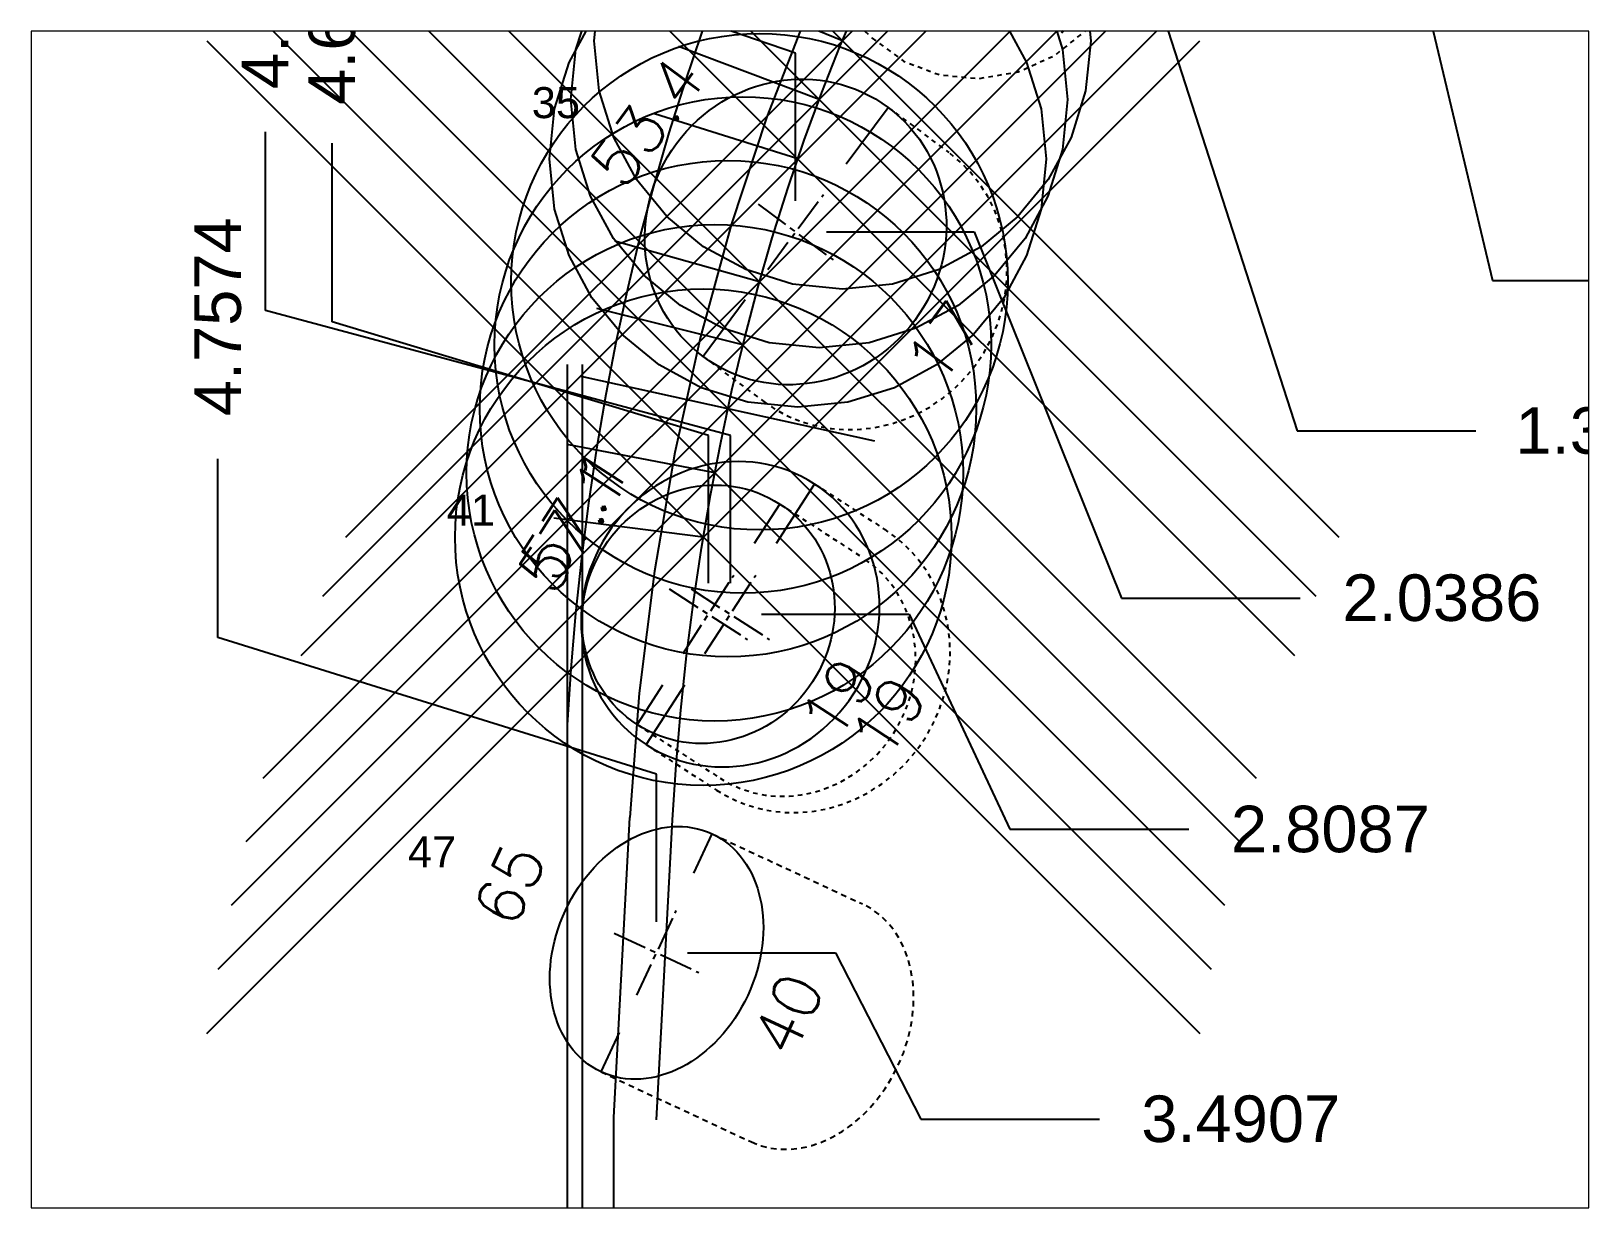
# Paper-space layout 'Layout2' of a CAD drawing. Header units: inches. Extents: x 0 to 10.4, y 0.1 to 8.
# The model-space entities are those that its viewports show. They can reach past a viewport. Long polylines and large blocks are cut down to what shows.
import ezdxf
from ezdxf.enums import TextEntityAlignment as Align

# ---------------------------------------------------------------- set-up
doc = ezdxf.new("R2010")
doc.units = ezdxf.units.IN
doc.header["$MEASUREMENT"] = 0
doc.header["$PDMODE"] = 35
doc.linetypes.add('CENTER2', pattern=[1.125, 0.75, -0.125, 0.125, -0.125])
doc.linetypes.add('HIDDEN2', pattern=[0.1875, 0.125, -0.0625])
doc.layers.get('Defpoints').update_dxf_attribs({"color": 10})
doc.layers.add('Blade_1', color=30, linetype='Continuous', true_color=0xff7f00)
doc.layers.add('CLine', color=5, linetype='CENTER2')
doc.styles.add('RomanS', font='romans')
doc.styles.get("Standard").update_dxf_attribs({"font": 'arial.ttf'})
doc.dimstyles.get("Standard").update_dxf_attribs({"dimtxt": 0.09375, "dimasz": 0.18, "dimexe": 0.18, "dimexo": 0.0625, "dimgap": 0.09, "dimtad": 0, "dimtih": 1, "dimtoh": 1, "dimdec": 4, "dimzin": 0, "dimdsep": 46, "dimtxsty": 'Standard', "dimcen": 0.09, "dimadec": 4, "dimazin": 0, "dimtfac": 1, "dimtdec": 4, "dimtofl": 0, "dimtmove": 0, "dimatfit": 3, "dimfxl": 1, "dimtolj": 1, "dimtzin": 0, "dimarcsym": 0})

# ---------------------------------------------------------------- blocks, each defined once
blk = doc.blocks.new('CMark')
at = {"layer": 'CLine'}
for p, q in [((0, 0.09400000077063808), (0, -0.09400000077063453)), ((-0.09400000077063808, 0), (0.09400000077063453, 0))]:
    blk.add_line(p, q, dxfattribs=at)
blk = doc.blocks.new('1613@16')
for p, q in [((-0.1704805832052265, 1.188697754575482e-15), (-0.3125, -6.068692421711381e-16)), ((0.1707499999999965, -6.242535149017196e-15), (0.3125, -8.034695879804019e-15))]:
    blk.add_line(p, q)
at = {"color": 8, "linetype": 'HIDDEN2', "ltscale": 0.5}
blk.add_line((-0.3125, -3.33066907387547e-15), (-0.3125, -0.1433300000000017), dxfattribs=at)
at = {"color": 8, "linetype": 'HIDDEN2', "ltscale": 0.5, "flags": 128}
blk.add_lwpolyline([(0.3125, -4.111294638065033e-15), (0.3125, -0.1433300000000017)], dxfattribs=at)
at = {"extrusion": (0, 0, -1)}
blk.add_ellipse((0, -3.713913318816395e-15), major_axis=(-0.3125, 4.387893807675384e-15), ratio=0.9612479999999997, start_param=-3.141592653589793, end_param=3.141592653589793, dxfattribs=at)
at = {"color": 8, "linetype": 'HIDDEN2', "ltscale": 0.5}
blk.add_ellipse((-1.77635683940025e-15, -0.1433300000000018), major_axis=(0.3125, 0), ratio=0.9537169507482413, start_param=3.141592653589778, end_param=6.283185307179572, dxfattribs=at)
blk.add_blockref('CMark', (0, -1.77635683940025e-15))
at = {"style": 'RomanS'}
blk.add_text('16', height=0.094, dxfattribs=at).set_placement((-3.126551604367261e-12, -0.3643518207152785), align=Align.MIDDLE_CENTER)
blk.add_attdef('ANG', text='', height=0.094, dxfattribs=at).set_placement((5.756464916443042e-15, 0.2975051544969685), align=Align.BOTTOM_CENTER)
blk = doc.blocks.new('1613@17')
for p, q in [((-0.1704805832052265, 1.188697754575482e-15), (-0.3125, -6.068692421711381e-16)), ((0.1707499999999965, -6.242535149017196e-15), (0.3125, -8.034695879804019e-15))]:
    blk.add_line(p, q)
at = {"color": 8, "linetype": 'HIDDEN2', "ltscale": 0.5}
blk.add_line((-0.3125, -3.413935800722356e-15), (-0.3125000000000001, -0.1520299999999993), dxfattribs=at)
at = {"color": 8, "linetype": 'HIDDEN2', "ltscale": 0.5, "flags": 128}
blk.add_lwpolyline([(0.3125, -3.996802888650564e-15), (0.3124999999999999, -0.1520300000000081)], dxfattribs=at)
blk.add_ellipse((0, -3.713913318816395e-15), major_axis=(-0.3125, 4.387893807675384e-15), ratio=0.9563200000000001, start_param=3.141592653589793, end_param=9.42477796076938)
at = {"color": 8, "linetype": 'HIDDEN2', "ltscale": 0.5}
blk.add_ellipse((-2.792745793115582e-17, -0.1520300000000037), major_axis=(-0.3125, 4.387893807675384e-15), ratio=0.9563200000000001, start_param=0, end_param=3.141592653589793, dxfattribs=at)
blk.add_blockref('CMark', (0, -1.77635683940025e-15))
at = {"style": 'RomanS'}
blk.add_text('17', height=0.094, dxfattribs=at).set_placement((0.0006414113769066532, -0.3733228219779523), align=Align.MIDDLE_CENTER)
blk.add_attdef('ANG', text='', height=0.094, dxfattribs=at).set_placement((5.756464916443042e-15, 0.2975051544969685), align=Align.BOTTOM_CENTER)
blk = doc.blocks.new('1613@19')
for p, q in [((-0.1704805832052265, 1.188697754575482e-15), (-0.3125, -6.068692421711381e-16)), ((0.1707499999999965, -6.242535149017196e-15), (0.3125, -8.034695879804019e-15))]:
    blk.add_line(p, q)
at = {"color": 8, "linetype": 'HIDDEN2', "ltscale": 0.5}
blk.add_line((-0.3125, -3.33066907387547e-15), (-0.3125000000000001, -0.1692954399999991), dxfattribs=at)
at = {"color": 8, "linetype": 'HIDDEN2', "ltscale": 0.5, "flags": 128}
blk.add_lwpolyline([(0.3125, -4.111294638065033e-15), (0.3124999999999999, -0.1692954400000082)], dxfattribs=at)
at = {"extrusion": (0, 0, -1)}
blk.add_ellipse((0, -3.713913318816395e-15), major_axis=(-0.3125, 4.387893807675384e-15), ratio=0.9455185756799999, start_param=3.141592653589793, end_param=9.42477796076938, dxfattribs=at)
at = {"color": 8, "linetype": 'HIDDEN2', "ltscale": 0.5}
blk.add_ellipse((-3.109906780593642e-17, -0.1692954400000037), major_axis=(0.3125, 0), ratio=0.9455185756799999, start_param=3.141592653589778, end_param=6.283185307179571, dxfattribs=at)
blk.add_blockref('CMark', (0, -1.77635683940025e-15))
at = {"style": 'RomanS'}
blk.add_text('19', height=0.094, dxfattribs=at).set_placement((1.286897443716775e-15, -0.3793124568255365), align=Align.MIDDLE_CENTER)
blk.add_attdef('ANG', text='', height=0.094, dxfattribs=at).set_placement((5.756464916443042e-15, 0.2975051544969685), align=Align.BOTTOM_CENTER)
blk = doc.blocks.new('1313@40')
for p, q in [((-0.2645, -1.751545495249525e-15), (-0.1768759687267663, -1.751545495249525e-15)), ((0.1768759687267663, -1.800642968063926e-15), (0.2645, -1.800642968063926e-15))]:
    blk.add_line(p, q)
at = {"color": 8, "linetype": 'HIDDEN2'}
for p, q in [((-0.2645, -1.751545495249525e-15), (-0.2645, -0.3342000000000018)), ((0.2645, -1.77635683940025e-15), (0.2644999999999999, -0.3342000000000018))]:
    blk.add_line(p, q, dxfattribs=at)
blk.add_ellipse((0, -1.77635683940025e-15), major_axis=(0.2645, 0), ratio=0.7659735349716448)
blk.add_ellipse((-5.551115123125783e-17, -0.3342000000000018), major_axis=(-0.2645, 0), ratio=0.7659735349716448, start_param=0, end_param=3.141592653589793, dxfattribs=at)
blk.add_blockref('CMark', (0, -1.77635683940025e-15))
at = {"style": 'RomanS'}
blk.add_text('40', height=0.094, dxfattribs=at).set_placement((-3.26492953863637e-15, -0.2915637193009915), align=Align.MIDDLE_CENTER)
blk.add_attdef('ANG', text='', height=0.094, dxfattribs=at).set_placement((5.756464916443042e-15, 0.251140714835156), align=Align.BOTTOM_CENTER)
blk = doc.blocks.new('*D208')
at = {"layer": 'Blade_1', "color": 0, "lineweight": -2, "transparency": 16777216}
for p, q in [((182.4731771165384, -6.417192406690263), (182.4731771165384, -6.057192406690262)), ((183.2541931822739, -6.684466564373772), (182.4731771165384, -6.417192406690263)), ((183.2541931822739, -6.981966564373772), (183.2541931822739, -6.684466564373772))]:
    blk.add_line(p, q, dxfattribs=at)
at = {"layer": 'Defpoints', "color": 0, "transparency": 16777216}
for p in [(187.7316961130563, -5.005838251028777), (182.4731771165384, -6.057192406690262), (183.2541931822739, -7.044466564373772)]:
    blk.add_point(p, dxfattribs=at)
at = {"layer": 'Blade_1', "color": 0, "transparency": 16777216, "insert": (182.4731771165384, -5.770355776403739), "char_height": 0.09375, "attachment_point": 5, "rotation": 90}
blk.add_mtext('\\A1;4.4775', dxfattribs=at)
blk = doc.blocks.new('*D209')
at = {"layer": 'Blade_1', "color": 0, "lineweight": -2, "transparency": 16777216}
for p, q in [((182.1862390283789, -7.202955899665782), (182.1862390283789, -6.842955899665782)), ((183.1227745080734, -7.454541506402968), (182.1862390283789, -7.202955899665782)), ((183.1227745080734, -7.752041506402969), (183.1227745080734, -7.454541506402968))]:
    blk.add_line(p, q, dxfattribs=at)
at = {"layer": 'Defpoints', "color": 0, "transparency": 16777216}
for p in [(187.7316961130563, -5.005838251028777), (182.1862390283789, -6.842955899665782), (183.1227745080734, -7.814541506402969)]:
    blk.add_point(p, dxfattribs=at)
at = {"layer": 'Blade_1', "color": 0, "transparency": 16777216, "insert": (182.1862390283789, -6.5563750674693), "char_height": 0.09375, "attachment_point": 5, "rotation": 90}
blk.add_mtext('\\A1;4.6089', dxfattribs=at)
blk = doc.blocks.new('*D210')
at = {"layer": 'Blade_1', "color": 0, "lineweight": -2, "transparency": 16777216}
for p, q in [((182.0908592676033, -7.861534533252226), (182.0908592676033, -7.501534533252226)), ((182.9742585623077, -8.136548459371305), (182.0908592676033, -7.861534533252226)), ((182.9742585623077, -8.434048459371304), (182.9742585623077, -8.136548459371305))]:
    blk.add_line(p, q, dxfattribs=at)
at = {"layer": 'Defpoints', "color": 0, "transparency": 16777216}
for p in [(187.7316961130563, -5.005838251028777), (182.0908592676033, -7.501534533252226), (182.9742585623077, -8.496548459371304)]:
    blk.add_point(p, dxfattribs=at)
at = {"layer": 'Blade_1', "color": 0, "transparency": 16777216, "insert": (182.0908592676033, -7.21524147390704), "char_height": 0.09375, "attachment_point": 5, "rotation": 90}
blk.add_mtext('\\A1;4.7574', dxfattribs=at)
blk = doc.blocks.new('*D215')
at = {"layer": 'Blade_1', "color": 0, "lineweight": -2, "transparency": 16777216}
for p, q in [((184.6415564520639, -5.23513791525302), (184.9390564520639, -5.23513791525302)), ((184.9390564520639, -5.23513791525302), (185.1741731961991, -6.861365180326771)), ((185.1741731961991, -6.861365180326771), (185.5341731961991, -6.861365180326771))]:
    blk.add_line(p, q, dxfattribs=at)
at = {"layer": 'Defpoints', "color": 0, "transparency": 16777216}
for p in [(187.7316961130563, -5.005838251028777), (184.5790564520639, -5.23513791525302), (185.5341731961991, -6.861365180326771)]:
    blk.add_point(p, dxfattribs=at)
at = {"layer": 'Blade_1', "color": 0, "transparency": 16777216, "insert": (185.8187715931977, -6.861365180326771), "char_height": 0.09375, "attachment_point": 5}
blk.add_mtext('\\A1;0.2293', dxfattribs=at)
blk = doc.blocks.new('*D216')
at = {"layer": 'Blade_1', "color": 0, "lineweight": -2, "transparency": 16777216}
for p, q in [((184.0153710762453, -5.693114844403715), (184.3128710762453, -5.693114844403715)), ((184.3128710762453, -5.693114844403715), (184.6575007880323, -7.141994988617057)), ((184.6575007880323, -7.141994988617057), (185.0175007880323, -7.141994988617057))]:
    blk.add_line(p, q, dxfattribs=at)
at = {"layer": 'Defpoints', "color": 0, "transparency": 16777216}
for p in [(187.7316961130563, -5.005838251028777), (183.9528710762453, -5.693114844403715), (185.0175007880323, -7.141994988617057)]:
    blk.add_point(p, dxfattribs=at)
at = {"layer": 'Blade_1', "color": 0, "transparency": 16777216, "insert": (185.3020991850309, -7.141994988617057), "char_height": 0.09375, "attachment_point": 5}
blk.add_mtext('\\A1;0.6873', dxfattribs=at)
blk = doc.blocks.new('*D217')
at = {"layer": 'Blade_1', "color": 0, "lineweight": -2, "transparency": 16777216}
for p, q in [((183.5861378148521, -6.330201842776857), (183.9043802701669, -6.330201842776857)), ((183.9043802701669, -6.330201842776857), (184.2643802701668, -7.445075110140039)), ((184.2643802701668, -7.445075110140039), (184.6243802701669, -7.445075110140039))]:
    blk.add_line(p, q, dxfattribs=at)
at = {"layer": 'Defpoints', "color": 0, "transparency": 16777216}
for p in [(187.7316961130563, -5.005838251028777), (183.5236378148521, -6.330201842776857), (184.6243802701669, -7.445075110140039)]:
    blk.add_point(p, dxfattribs=at)
at = {"layer": 'Blade_1', "color": 0, "transparency": 16777216, "insert": (184.9043743015447, -7.445075110140039), "char_height": 0.09375, "attachment_point": 5}
blk.add_mtext('\\A1;1.3244', dxfattribs=at)
blk = doc.blocks.new('*D218')
at = {"layer": 'Blade_1', "color": 0, "lineweight": -2, "transparency": 16777216}
for p, q in [((183.3166931822739, -7.044466564373772), (183.6141931822739, -7.044466564373772)), ((183.6141931822739, -7.044466564373772), (183.9105721219537, -7.781830850325662)), ((183.9105721219537, -7.781830850325662), (184.2705721219538, -7.781830850325662))]:
    blk.add_line(p, q, dxfattribs=at)
at = {"layer": 'Defpoints', "color": 0, "transparency": 16777216}
for p in [(187.7316961130563, -5.005838251028777), (183.2541931822739, -7.044466564373772), (184.2705721219538, -7.781830850325662)]:
    blk.add_point(p, dxfattribs=at)
at = {"layer": 'Blade_1', "color": 0, "transparency": 16777216, "insert": (184.5559379132225, -7.781830850325662), "char_height": 0.09375, "attachment_point": 5}
blk.add_mtext('\\A1;2.0386', dxfattribs=at)
blk = doc.blocks.new('*D219')
at = {"layer": 'Blade_1', "color": 0, "lineweight": -2, "transparency": 16777216}
for p, q in [((183.1852745080734, -7.814541506402969), (183.4827745080734, -7.814541506402969)), ((183.4827745080734, -7.814541506402969), (183.6859319168494, -8.247676412446879)), ((183.6859319168494, -8.247676412446879), (184.0459319168494, -8.247676412446879))]:
    blk.add_line(p, q, dxfattribs=at)
at = {"layer": 'Defpoints', "color": 0, "transparency": 16777216}
for p in [(187.7316961130563, -5.005838251028777), (183.1227745080734, -7.814541506402969), (184.0459319168494, -8.247676412446879)]:
    blk.add_point(p, dxfattribs=at)
at = {"layer": 'Blade_1', "color": 0, "transparency": 16777216, "insert": (184.3313296828794, -8.247676412446879), "char_height": 0.09375, "attachment_point": 5}
blk.add_mtext('\\A1;2.8087', dxfattribs=at)
blk = doc.blocks.new('*D220')
at = {"layer": 'Blade_1', "color": 0, "lineweight": -2, "transparency": 16777216}
for p, q in [((183.0367585623077, -8.496548459371304), (183.3342585623078, -8.496548459371304)), ((183.3342585623078, -8.496548459371304), (183.5062194984733, -8.831386342260146)), ((183.5062194984733, -8.831386342260146), (183.8662194984734, -8.831386342260146))]:
    blk.add_line(p, q, dxfattribs=at)
at = {"layer": 'Defpoints', "color": 0, "transparency": 16777216}
for p in [(187.7316961130563, -5.005838251028777), (182.9742585623077, -8.496548459371304), (183.8662194984734, -8.831386342260146)]:
    blk.add_point(p, dxfattribs=at)
at = {"layer": 'Blade_1', "color": 0, "transparency": 16777216, "insert": (184.1507859207107, -8.831386342260146), "char_height": 0.09375, "attachment_point": 5}
blk.add_mtext('\\A1;3.4907', dxfattribs=at)
blk = doc.blocks.new('1313@19')
for p, q in [((-0.1704805832052265, 1.188697754575482e-15), (-0.2645000000000036, 0)), ((0.1707499999999965, -6.242535149017196e-15), (0.2644999999999965, -7.42782663763279e-15))]:
    blk.add_line(p, q)
at = {"color": 8, "linetype": 'HIDDEN2', "ltscale": 0.5}
blk.add_line((-0.2644999999999965, 8.993014319519535e-29), (-0.2644999999999965, -0.1989953848298591), dxfattribs=at)
at = {"color": 8, "linetype": 'HIDDEN2', "ltscale": 0.5, "flags": 128}
blk.add_lwpolyline([(0.2644999999999965, -7.42782663763279e-15), (0.2644999999999965, -0.1989953848298602)], dxfattribs=at)
blk.add_ellipse((0, -3.713913318816395e-15), major_axis=(0.2644999999999965, -3.713913318816395e-15), ratio=0.9455185952201995)
at = {"color": 8, "linetype": 'HIDDEN2', "ltscale": 0.5}
blk.add_ellipse((0, -0.1989953848298597), major_axis=(0.2644999999999965, -3.713913318816395e-15), ratio=0.9238795325112817, start_param=3.141592653589793, end_param=6.283185307179586, dxfattribs=at)
blk.add_blockref('CMark', (0, -1.77635683940025e-15))
at = {"style": 'RomanS'}
blk.add_text('19', height=0.094, dxfattribs=at).set_placement((-3.53852319701827e-15, -0.3110486981978802), align=Align.MIDDLE_CENTER)
blk.add_attdef('ANG', text='', height=0.094, dxfattribs=at).set_placement((5.756464916443042e-15, 0.251140714835156), align=Align.BOTTOM_CENTER)
blk = doc.blocks.new('*D427')
at = {"color": 0, "lineweight": -2, "transparency": 16777216}
for p, q in [((182.3206936832411, -7.225627300295415), (182.3206936832411, -6.865627300295415)), ((183.0786018835048, -7.454541506402967), (182.3206936832411, -7.225627300295415)), ((183.0786018835048, -7.752041506402968), (183.0786018835048, -7.454541506402967))]:
    blk.add_line(p, q, dxfattribs=at)
at = {"layer": 'Defpoints', "color": 0, "transparency": 16777216}
for p in [(187.7316961130563, -5.005838251028777), (182.3206936832411, -6.865627300295415), (183.0786018835048, -7.814541506402968)]:
    blk.add_point(p, dxfattribs=at)
at = {"color": 0, "transparency": 16777216, "insert": (182.3206936832411, -6.588191249817896), "char_height": 0.09375, "attachment_point": 5, "rotation": 90}
blk.add_mtext('\\A1;4.6531', dxfattribs=at)

msp = doc.modelspace()

# ---------------------------------------------------------------- linework, layer by layer
for p, q in [((183.3485416451037, -6.659541010619808), (183.0687730157491, -6.543955936599399)), ((183.3017657465409, -6.777830423317634), (183.0184792313714, -6.671018609260119)), ((183.2587141333127, -6.897525459744523), (182.9697947410057, -6.806395719069879)), ((183.181588609, -7.14473475599871), (182.8898350405039, -7.063254396632326)), ((183.1479370220751, -7.272152432730448), (182.85391908744, -7.198932878733958)), ((182.7941961130563, -7.311739902142552), (182.7941961130562, -16.07523825102873)), ((183.4140173874877, -7.46561325768822), (182.8220217026451, -7.335383409123839)), ((182.8241961130563, -7.311739902142408), (182.8241961130562, -16.07523825102858)), ((183.0914807306216, -7.529583987263706), (182.7941961130563, -7.472519332674066)), ((183.0682678155233, -7.659309917515072), (182.767164999297, -7.62090214519146)), ((182.8879461130563, -8.828429488898124), (182.9201527480563, -8.223837648898112)), ((182.8879461130563, -14.82843017775134), (182.8879461130563, -8.828429488898124))]:
    msp.add_line(p, q)
at = {"color": 1}
for points in [[(183.1008040688948, -6.54632065196658), (183.0647930524655, -6.644093756537261), (183.0308099041074, -6.74361743166374), (182.9988971148276, -6.844794320978657), (182.9690971756335, -6.947527068114657), (182.9414525775324, -7.05171831670438), (182.9160058115314, -7.15727071038047), (182.8927993686379, -7.264086892775566), (182.8718730828961, -7.372067204307513), (182.8532114229998, -7.48106495074434), (182.8368144080934, -7.590949216651076), (182.8226995438171, -7.701604563918333), (182.8108843358113, -7.81291555443672), (182.8013862897161, -7.924766750096847), (182.7942229111719, -8.037042712789326)], [(182.9742237847988, -8.833025504422292), (183.0064304197988, -8.22843366442228), (183.0134800231827, -8.117958849894897), (183.0228272833969, -8.007914429693418), (183.0344530472628, -7.898417059351847), (183.0483381616015, -7.789583394404181), (183.0644634732346, -7.681530090384414), (183.0828098289832, -7.57437380282654), (183.1033580756686, -7.468231187264553), (183.1260890601122, -7.363218899232449), (183.1509836291352, -7.259453594264221), (183.1780254981978, -7.157056612431808), (183.2072007252499, -7.056163606544418), (183.2384633499036, -6.956874090928263), (183.2717634069774, -6.859282172347177), (183.3070509312896, -6.763481957564992), (183.3442759576589, -6.669567553345543), (183.3833885209036, -6.577633066452665)]]:
    msp.add_lwpolyline(points, dxfattribs=at)
msp.add_ellipse((185.1364961130563, -8.512310860965798), major_axis=(-7.076513850180422e-16, 3.47640306), ratio=0.639745606264694, start_param=0.351669366293776, end_param=1.487720430301838)
for p in [(183.3485416451037, -6.659541010619808), (183.3017657465409, -6.777830423317634), (183.2587141333127, -6.897525459744523), (183.181588609, -7.14473475599871), (183.1479370220751, -7.272152432730448), (183.1180195450664, -7.40049833340603), (183.0914807306216, -7.529583987263706), (183.0682678155233, -7.659309917515072)]:
    msp.add_point(p)

# ---------------------------------------------------------------- block references
at = {"layer": 'Blade_1'}
for name, p, rotation, values in [('1613@16', (183.5236378148521, -6.330201842776857), 45.80000000000003, {'ANG': '45.8'}), ('1613@17', (183.2541931822739, -7.044466564373772), 53.40000000000001, {'ANG': '53.4'}), ('1613@19', (183.1227745080734, -7.814541506402969), 57.1, {'ANG': '57.1'}), ('1313@19', (183.0786018835048, -7.814541506402968), 57.1, {'ANG': '57.1'}), ('1313@40', (182.9742585623077, -8.496548459371304), 65, {'ANG': '65'})]:
    msp.add_blockref(name, p, dxfattribs=dict(at, rotation=rotation)).add_auto_attribs(values)

# ---------------------------------------------------------------- texts
for s, p in [('35', (182.7228755412353, -6.815229907419116)), ('41', (182.5516205779785, -7.635846729673098)), ('47', (182.4733274996687, -8.324408531044021))]:
    msp.add_text(s, height=0.0625, dxfattribs=at).set_placement(p)

# ---------------------------------------------------------------- dimensions: what is measured, and where the dimension line sits
dim = msp.add_ordinate_dim(feature_location=(183.0786018835048, -7.814541506402968), offset=(-0.7579082002636994, 0.9489142061075526), dtype=1, origin=(187.7316961130563, -5.005838251028777), dimstyle='Standard')
dim.commit()
dim.dimension.update_dxf_attribs({"geometry": '*D427', "text_midpoint": (182.3206936832411, -6.588191249817896)})
for feature_location, offset, dtype, picture, middle in [((182.9742585623077, -8.496548459371304), (-0.883399294704418, 0.9950139261190785), 1, '*D210', (182.0908592676033, -7.21524147390704)), ((183.1227745080734, -7.814541506402969), (-0.9365354796944985, 0.9715856067371869), 1, '*D209', (182.1862390283789, -6.5563750674693)), ((183.2541931822739, -7.044466564373772), (-0.7810160657354857, 0.98727415768351), 1, '*D208', (182.4731771165384, -5.770355776403739)), ((182.9742585623077, -8.496548459371304), (0.8919609361657024, -0.3348378828888414), 0, '*D220', (184.1507859207107, -8.831386342260146)), ((183.1227745080734, -7.814541506402969), (0.9231574087760066, -0.43313490604391003), 0, '*D219', (184.3313296828794, -8.247676412446879)), ((183.2541931822739, -7.044466564373772), (1.0163789396798961, -0.7373642859518901), 0, '*D218', (184.5559379132225, -7.781830850325662)), ((183.5236378148521, -6.330201842776857), (1.1007424553148155, -1.1148732673631825), 0, '*D217', (184.9043743015447, -7.445075110140039)), ((183.9528710762453, -5.693114844403715), (1.0646297117870063, -1.4488801442133417), 0, '*D216', (185.3020991850309, -7.141994988617057)), ((184.5790564520639, -5.23513791525302), (0.9551167441352106, -1.6262272650737506), 0, '*D215', (185.8187715931977, -6.861365180326771))]:
    dim = msp.add_ordinate_dim(feature_location=feature_location, offset=offset, dtype=dtype, origin=(187.7316961130563, -5.005838251028777), dimstyle='Standard', dxfattribs=at)
    dim.commit()
    dim.dimension.update_dxf_attribs({"geometry": picture, "text_midpoint": middle})

psp = doc.layouts.new('Layout2')

# ---------------------------------------------------------------- viewports
at = {"layer": '0'}
psp.add_viewport(center=(5.234591301829155, 4.030797834303971), size=(10.3954845131892, 7.853475816411439), view_center_point=(183.283219660453, -7.825084697402006), view_height=2.370153138194908, dxfattribs=at)

doc.saveas('drawing.dxf')
